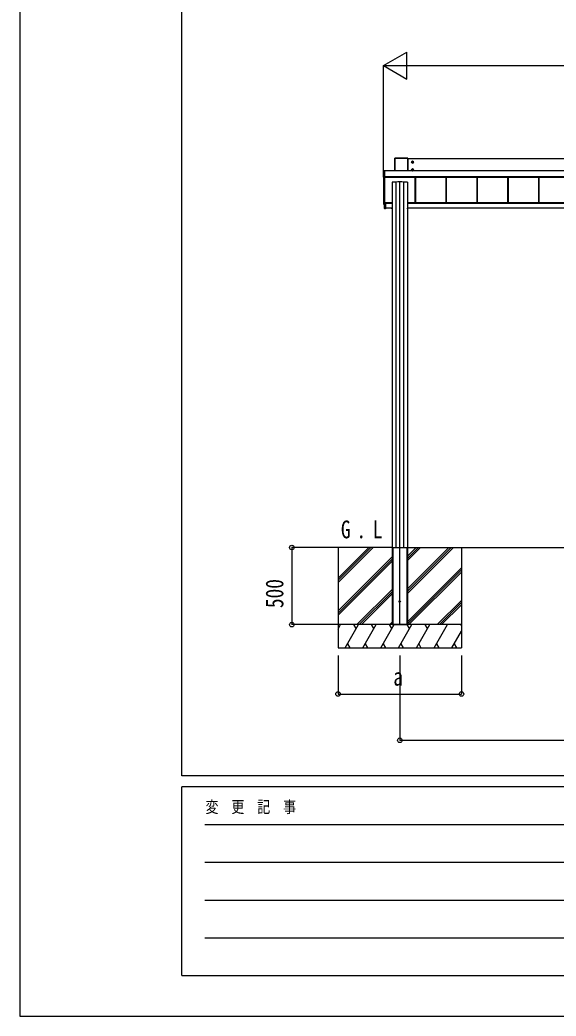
# Model space of a CAD drawing. Units: millimetres, scale not verified. Extents: x -14718 to 14718, y -10395 to 10395.
# Drawn here: x -14718 to -11242, y -10395 to -3935 of the extents above; entities that cross this region are included whole.
import ezdxf
from ezdxf.enums import TextEntityAlignment as Align

# ---------------------------------------------------------------- set-up
doc = ezdxf.new("R2010")
doc.units = ezdxf.units.MM
doc.header["$LTSCALE"] = 50
for name, color, linetype in [('0-2_USER1', 3, 'Continuous'), ('0-3_YKK_12', 2, 'Continuous'), ('0-4_YKK_A1', 4, 'Continuous'), ('0-5_YKK_D', 6, 'Continuous'), ('0-6_YKK_ZWAK', 7, 'Continuous')]:
    doc.layers.add(name, color=color, linetype=linetype)
doc.styles.add('ＭＳ ゴシック', font='')
doc.styles.get('ＭＳ ゴシック').set_extended_font_data('MS Gothic')

msp = doc.modelspace()

# ---------------------------------------------------------------- linework, layer by layer
at = {"layer": '0-3_YKK_12'}
msp.add_line((-12255.44, -7859), (-12255.44, -4983.3), dxfattribs=at)
at = {"layer": '0-4_YKK_A1'}
for p, q in [((-12288.44, -4831.65), (-12288.44, -4913.81)), ((-12288.1, -4831.79), (-12288.44, -4831.65)), ((-12288.1, -4913.81), (-12288.1, -4831.79)), ((-12202.93, -4831.15), (-12287.94, -4831.15)), ((-12287.94, -4831.15), (-12287.6, -4831.3)), ((-12287.6, -4831.3), (-12287.6, -4831.78)), ((-12287.6, -4831.78), (-12287.6, -4913.81)), ((-12203.27, -4831.78), (-12287.6, -4831.78)), ((-12203.27, -4831.3), (-12202.93, -4831.15)), ((-12203.27, -4913.81), (-12203.27, -4831.78)), ((-12202.44, -4831.65), (-12202.77, -4831.79)), ((-12202.77, -4831.79), (-12202.77, -4913.81)), ((-12202.44, -4913.81), (-12202.44, -4831.65)), ((-7708.44, -4835.37), (-12202.44, -4835.37)), ((-12179.69, -4857.11), (-12165.19, -4857.11)), ((-12179.69, -4907.08), (-12165.19, -4907.08)), ((-12174.72, -4856.35), (-12175.44, -4856.35)), ((-12174.72, -4906.32), (-12175.44, -4906.32)), ((-12172.44, -4864.36), (-12172.44, -4849.86)), ((-12172.44, -4914.33), (-12172.44, -4899.83)), ((-12170.16, -4857.87), (-12169.44, -4857.87)), ((-12170.16, -4907.84), (-12169.44, -4907.84)), ((-12361.94, -4955.01), (-12361.94, -4913.04)), ((-12361.47, -4913.23), (-12361.94, -4913.04)), ((-12361.94, -4955.01), (-12361.47, -4954.29)), ((-12361.47, -4954.29), (-12361.47, -4913.23)), ((-12361.44, -4912.54), (-12355.74, -4912.54)), ((-12361.44, -4912.54), (-12360.98, -4912.73)), ((-12360.98, -4954.79), (-12361.44, -4955.51)), ((-12355.74, -4955.51), (-12361.44, -4955.51)), ((-12360.98, -4913.22), (-12360.98, -4954.27)), ((-12353.94, -4913.22), (-12360.98, -4913.22)), ((-12360.44, -4955.51), (-12360.44, -5127.93)), ((-12355.74, -4912.57), (-12355.74, -4912.54)), ((-12355.74, -4955.51), (-12355.74, -4955.39)), ((-12355.44, -4955.35), (-12355.44, -5127.98)), ((-12353.94, -4912.58), (-12355.14, -4912.58)), ((-12355.14, -4912.58), (-12355.14, -4912.58)), ((-12353.94, -4912.58), (-12355.14, -4912.58)), ((-12355.14, -4955.34), (-12353.94, -4955.34)), ((-12355.14, -4955.34), (-12355.14, -4955.34)), ((-12355.14, -4955.34), (-12353.94, -4955.34)), ((-12353.94, -4912.73), (-12353.94, -4912.58)), ((-12353.94, -4912.58), (-12353.94, -4912.58)), ((-12353.94, -4912.73), (-12353.94, -4913.22)), ((-12353.94, -4913.22), (-12353.94, -4954.27)), ((-7662.94, -4913.81), (-12353.94, -4913.81)), ((-7662.94, -4914.29), (-12353.94, -4914.29)), ((-7662.94, -4953.27), (-12353.94, -4953.27)), ((-7662.94, -4953.78), (-12353.94, -4953.78)), ((-12353.94, -4953.92), (-7662.94, -4953.92)), ((-7662.94, -4953.92), (-12353.94, -4953.92)), ((-12353.94, -4954.27), (-12353.94, -4954.79)), ((-12353.94, -4954.79), (-12353.94, -4955.34)), ((-12353.94, -4955.34), (-12353.94, -4955.34)), ((-12156.94, -4953.92), (-12156.94, -5120.15)), ((-12156.54, -4953.92), (-12156.54, -5119.21)), ((-12153.94, -4953.92), (-12153.94, -5120.15)), ((-11956.94, -4953.92), (-11956.94, -5120.15)), ((-11954.34, -4953.92), (-11954.34, -5120.15)), ((-11953.94, -4953.92), (-11953.94, -5120.15)), ((-11756.94, -4953.92), (-11756.94, -5120.15)), ((-11754.34, -4953.92), (-11754.34, -5120.15)), ((-11753.94, -4953.92), (-11753.94, -5120.15)), ((-11556.94, -4953.92), (-11556.94, -5120.15)), ((-11554.34, -4953.92), (-11554.34, -5120.15)), ((-11553.94, -4953.92), (-11553.94, -5120.15)), ((-11356.94, -4953.92), (-11356.94, -5120.15)), ((-11354.34, -4953.92), (-11354.34, -5120.15)), ((-11353.94, -4953.92), (-11353.94, -5120.15)), ((-12305.44, -4987.86), (-12305.44, -7352.5)), ((-12280.25, -4986.12), (-12280.25, -7356.5)), ((-12230.62, -4986.12), (-12230.62, -7356.5)), ((-12205.44, -4987.86), (-12205.44, -7352.5)), ((-12361.44, -5087.91), (-12361.44, -5128.97)), ((-12360.97, -5087.41), (-12360.44, -5087.38)), ((-12361.44, -5129.21), (-12361.44, -5128.97)), ((-12360.97, -5129.47), (-12355.25, -5129.82)), ((-12360.97, -5129.47), (-12360.97, -5129.71)), ((-12360.97, -5129.71), (-12354.94, -5130.09)), ((-12360.97, -5129.71), (-12360.97, -5129.71)), ((-12360.97, -5129.71), (-12354.94, -5130.09)), ((-12359.94, -5128.48), (-12355.94, -5128.48)), ((-12355.25, -5129.86), (-12355.25, -5129.82)), ((-12351.94, -5119.76), (-12355.14, -5119.76)), ((-12354.94, -5121.71), (-12354.94, -5119.76)), ((-12354.94, -5125.3), (-12354.94, -5121.71)), ((-12354.65, -5121.71), (-12354.94, -5121.71)), ((-12354.94, -5158.38), (-12354.94, -5125.3)), ((-12354.65, -5125.3), (-12354.94, -5125.3)), ((-12354.94, -5158.38), (-12354.65, -5158.38)), ((-12354.65, -5119.76), (-12354.65, -5121.71)), ((-12354.65, -5125.3), (-12354.65, -5158.38)), ((-12354.65, -5158.38), (-12348.44, -5158.76)), ((-12348.44, -5159.06), (-12354.65, -5158.68)), ((-12354.64, -5125), (-12354.64, -5122.01)), ((-12354.64, -5125), (-12354.64, -5125)), ((-12348.44, -5125.28), (-12354.64, -5125.3)), ((-12354.63, -5125), (-12354.63, -5125)), ((-12354.15, -5122.21), (-12354.44, -5122.21)), ((-12354.15, -5124.8), (-12354.44, -5124.8)), ((-12354.15, -5122.21), (-12354.15, -5124.8)), ((-12354.15, -5124.8), (-12348.44, -5124.78)), ((-12353.44, -5120.5), (-12353.44, -5119.76)), ((-12353.44, -5120.5), (-12348.44, -5120.49)), ((-12305.44, -5120.15), (-12352.44, -5120.15)), ((-12352.44, -5120.15), (-12352.44, -5120.44)), ((-12352.44, -5120.44), (-12352.44, -5120.5)), ((-12351.94, -5120.15), (-12351.94, -5119.76)), ((-12348.44, -5124.78), (-12348.44, -5120.49)), ((-12305.44, -5122.15), (-12348.44, -5122.15)), ((-12348.44, -5124.78), (-12348.44, -5124.98)), ((-12305.44, -5125.02), (-12348.44, -5125.02)), ((-12348.44, -5125.28), (-12348.44, -5158.76)), ((-12306.28, -5156.5), (-12348.44, -5156.5)), ((-12348.44, -5158.76), (-12348.44, -5159.06)), ((-12306.44, -5158.68), (-12306.3, -5156.5)), ((-12306.28, -5156.5), (-12305.8, -5156.5)), ((-12305.94, -5159), (-12306.14, -5159)), ((-12305.8, -5156.5), (-12305.94, -5158.68)), ((-12305.44, -5159), (-12305.94, -5159)), ((-12305.44, -5156.5), (-12305.8, -5156.5)), ((-7705.44, -5120.15), (-12205.44, -5120.15)), ((-7705.44, -5122.15), (-12205.44, -5122.15)), ((-7705.44, -5125.02), (-12205.44, -5125.02)), ((-12205.07, -5156.5), (-12205.44, -5156.5)), ((-12205.44, -5158.68), (-12204.93, -5158.68)), ((-12204.93, -5159), (-12205.44, -5159)), ((-12205.07, -5156.5), (-12204.59, -5156.5)), ((-12204.93, -5158.68), (-12205.07, -5156.5)), ((-12204.93, -5159), (-12204.93, -5158.68)), ((-12204.73, -5159), (-12204.93, -5159)), ((-7705.44, -5156.5), (-12204.59, -5156.5)), ((-12204.57, -5156.5), (-12204.43, -5158.68)), ((-12305.44, -7356.5), (-12755.44, -7356.5)), ((-12655.44, -7356.5), (-12655.44, -8006.5)), ((-12655.44, -7583.13), (-12428.8, -7356.5)), ((-12655.44, -7554.85), (-12457.09, -7356.5)), ((-12655.44, -7568.99), (-12443, -7356.56)), ((-12305.44, -7352.5), (-12305.44, -7856.5)), ((-12305.44, -7356.5), (-12305.14, -7356.5)), ((-12305.44, -7356.5), (-12305.44, -7856.5)), ((-12305.14, -7356.5), (-12205.74, -7356.5)), ((-12302.94, -7356.5), (-12302.94, -7856.5)), ((-12301.44, -7356.5), (-12301.44, -7856.5)), ((-12209.44, -7356.5), (-12209.44, -7856.5)), ((-12207.94, -7356.5), (-12207.94, -7856.5)), ((-12205.44, -7352.5), (-12205.44, -7856.5)), ((-12205.44, -7356.5), (-12205.44, -7856.5)), ((-12205.44, -7356.5), (-2555.44, -7356.5)), ((-12205.44, -7441.5), (-12120.44, -7356.5)), ((-12205.44, -7427.36), (-12134.58, -7356.5)), ((-12205.44, -7413.22), (-12148.72, -7356.5)), ((-12205.44, -7653.63), (-11908.34, -7356.54)), ((-12205.44, -7639.49), (-11922.49, -7356.54)), ((-12205.44, -7625.35), (-11936.63, -7356.54)), ((-11855.44, -7356.5), (-11855.44, -8006.5)), ((-12655.44, -7766.98), (-12305.44, -7416.98)), ((-12655.44, -7781.12), (-12305.44, -7431.12)), ((-12655.44, -7795.26), (-12305.44, -7445.27)), ((-12205.44, -7837.48), (-11855.44, -7487.48)), ((-12205.44, -7851.62), (-11855.44, -7501.62)), ((-12196.18, -7856.5), (-11855.44, -7515.77)), ((-12532.83, -7856.5), (-12305.44, -7629.11)), ((-12518.68, -7856.5), (-12305.44, -7643.26)), ((-12504.54, -7856.5), (-12305.44, -7657.4)), ((-12012.33, -7856.5), (-11855.44, -7699.61)), ((-11998.18, -7856.5), (-11855.44, -7713.75)), ((-11984.04, -7856.5), (-11855.44, -7727.9)), ((-11855.44, -7856.5), (-12655.44, -7856.5)), ((-12655.44, -7885.44), (-12638.73, -7856.5)), ((-11855.44, -7856.5), (-12655.44, -7856.5)), ((-12653.73, -7882.48), (-12655.44, -7879.53)), ((-12609.86, -8006.5), (-12523.26, -7856.5)), ((-12538.26, -7882.48), (-12553.26, -7856.5)), ((-12494.39, -8006.5), (-12407.79, -7856.5)), ((-12422.79, -7882.48), (-12437.79, -7856.5)), ((-12378.92, -8006.5), (-12292.32, -7856.5)), ((-12307.32, -7882.49), (-12322.32, -7856.5)), ((-12320.69, -7856.5), (-12305.44, -7841.24)), ((-12305.44, -7856.5), (-12205.44, -7856.5)), ((-12263.45, -8006.5), (-12176.85, -7856.5)), ((-12191.85, -7882.48), (-12206.85, -7856.5)), ((-12147.98, -8006.5), (-12061.38, -7856.5)), ((-12076.38, -7882.48), (-12091.38, -7856.5)), ((-12032.51, -8006.5), (-11945.91, -7856.5)), ((-11855.44, -7865.17), (-11860.44, -7856.5)), ((-11917.04, -8006.5), (-11855.44, -7899.8)), ((-12655.44, -8006.5), (-11855.44, -8006.5)), ((-12594.86, -7980.52), (-12579.86, -8006.5)), ((-12479.39, -7980.52), (-12464.39, -8006.5)), ((-12363.92, -7980.52), (-12348.92, -8006.5)), ((-12248.45, -7980.52), (-12233.45, -8006.5)), ((-12132.98, -7980.52), (-12117.98, -8006.5)), ((-12017.51, -7980.52), (-12002.51, -8006.5)), ((-11902.04, -7980.52), (-11887.04, -8006.5))]:
    msp.add_line(p, q, dxfattribs=at)
for points in [[(-12287.6, -4831.3), (-12203.27, -4831.3), (-12203.27, -4831.78)], [(-12175.44, -4856.35), (-12175.44, -4857.87), (-12174.72, -4857.87)], [(-12175.44, -4906.32), (-12175.44, -4907.84), (-12174.72, -4907.84)], [(-12171.68, -4854.83), (-12171.68, -4854.11), (-12173.2, -4854.11), (-12173.2, -4854.83)], [(-12173.2, -4859.39), (-12173.2, -4860.11), (-12171.68, -4860.11), (-12171.68, -4859.39)], [(-12171.68, -4904.8), (-12171.68, -4904.08), (-12173.2, -4904.08), (-12173.2, -4904.8)], [(-12173.2, -4909.36), (-12173.2, -4910.08), (-12171.68, -4910.08), (-12171.68, -4909.36)], [(-12169.44, -4857.87), (-12169.44, -4856.35), (-12170.16, -4856.35)], [(-12169.44, -4907.84), (-12169.44, -4906.32), (-12170.16, -4906.32)], [(-12360.98, -4913.22), (-12360.98, -4912.73), (-12353.94, -4912.73)], [(-12353.94, -4954.79), (-12360.98, -4954.79), (-12360.98, -4954.27), (-12353.94, -4954.27)], [(-12355.63, -4912.59), (-12355.68, -4912.57), (-12355.74, -4912.57)], [(-12360.44, -5127.93), (-12360.44, -5128.5), (-12354.94, -5128.84)], [(-12354.63, -5125), (-12354.63, -5125), (-12354.64, -5125)], [(-12354.62, -5125), (-12348.44, -5124.98), (-12348.44, -5125.28)], [(-12354.44, -5124.81), (-12354.44, -5124.8), (-12354.44, -5122.21)], [(-12305.94, -5159), (-12305.94, -5158.68), (-12305.44, -5158.68)], [(-12305.14, -7356.5), (-12205.74, -7356.5), (-12205.44, -7356.5)]]:
    msp.add_lwpolyline(points, dxfattribs=at)
for points in [[(-12172.44, -4851.34), (-12177.44, -4854.23), (-12177.44, -4860), (-12172.44, -4862.89), (-12167.44, -4860), (-12167.44, -4854.23)], [(-12172.44, -4901.31), (-12177.44, -4904.19), (-12177.44, -4909.97), (-12172.44, -4912.86), (-12167.44, -4909.97), (-12167.44, -4904.19)]]:
    msp.add_lwpolyline(points, close=True, dxfattribs=at)
for centre, radius in [((-12172.44, -4857.11), 6.25), ((-12172.44, -4907.08), 6.25), ((-12172.44, -4857.11), 5), ((-12172.44, -4907.08), 5), ((-12255.44, -7706.5), 5)]:
    msp.add_circle(centre, radius, dxfattribs=at)
for centre, radius, start, end in [((-12287.6, -4831.8), 0.5, 90.15046, 179.81463), ((-12287.71, -4835.89), 4.12, 88.40447, 95.35624), ((-12203.27, -4831.8), 0.5, 0.18537, 89.84954), ((-12203.16, -4835.89), 4.12, 84.64376, 91.59553), ((-12172.44, -4857.11), 5.58, 153.74848, 206.25152), ((-12172.44, -4907.08), 5.58, 153.74848, 206.25152), ((-12172.44, -4857.11), 5.58, 93.74848, 146.25152), ((-12172.44, -4857.11), 5.58, 213.74848, 266.25152), ((-12172.44, -4907.08), 5.58, 93.74848, 146.25152), ((-12174.72, -4854.83), 1.52, 270, 0), ((-12174.72, -4859.39), 1.52, 0, 90), ((-12174.72, -4904.8), 1.52, 270, 0), ((-12174.72, -4909.36), 1.52, 0, 90), ((-12172.44, -4857.11), 5.58, 33.74848, 86.25152), ((-12172.44, -4857.11), 5.58, 273.74848, 326.25152), ((-12172.44, -4907.08), 5.58, 33.74848, 86.25152), ((-12170.16, -4854.83), 1.52, 180, 270), ((-12170.16, -4859.39), 1.52, 90, 180), ((-12170.16, -4904.8), 1.52, 180, 270), ((-12170.16, -4909.36), 1.52, 90, 180), ((-12172.44, -4857.11), 5.58, 333.74848, 26.25152), ((-12172.44, -4907.08), 5.58, 333.74848, 26.25152), ((-12360.97, -4913.23), 0.5, 90.15046, 179.81463), ((-12361.09, -4917.33), 4.12, 88.40447, 95.35624), ((-12361.09, -4958.39), 4.12, 88.40447, 95.35624), ((-12360.97, -4954.29), 0.502, 180.349, 269.68592), ((-12355.74, -4955.09), 0.301, 269.99262, 297.9043), ((-12355.55, -4910.84), 1.74, 265.66516, 269.50049), ((-12355.23, -4958.05), 2.71, 88.10375, 98.40666), ((-12172.44, -4907.08), 5.58, 213.74848, 266.25152), ((-12172.44, -4907.08), 5.58, 273.74848, 326.25152), ((-12360.94, -5087.91), 0.5, 93.48119, 179.98396), ((-12360.94, -5128.97), 0.5, 180.01604, 266.51881), ((-12360.94, -5129.21), 0.5, 180, 266.3803), ((-12360.94, -5129.21), 0.5, 180.01604, 266.51881), ((-12359.94, -5127.98), 0.5, 180.01746, 270.01745), ((-12355.94, -5127.98), 0.5, 269.98255, 359.98254), ((-12355.14, -5119.46), 0.3, 180.01748, 270.01745), ((-12355.24, -5129.52), 0.3, 266.48405, 359.9811), ((-12355.24, -5129.56), 0.3, 266.48405, 359.9811), ((-12354.64, -5121.71), 0.3, 180.01746, 270.01745), ((-12354.64, -5125.3), 0.3, 90.12237, 180), ((-12354.64, -5158.38), 0.3, 180, 266.5), ((-12353.31, -5121.78), 1.35, 177.08798, 189.90325), ((-12353.44, -5125.22), 1.22, 169.53624, 183.72385), ((-12353.42, -5158.53), 1.24, 173.06854, 186.93146), ((-12353.43, -5125.17), 1.21, 171.62247, 185.82998), ((-12353.39, -5125.22), 1.25, 169.72631, 183.54265), ((-12354.62, -5125.3), 0.3, 90.22184, 92.22662), ((-12354.62, -5125.14), 0.141, 90.0241, 94.22537), ((-12354.22, -5126.78), 1.98, 88.04873, 96.20074), ((-12306.14, -5158.7), 0.3, 176.5, 270), ((-12204.73, -5158.7), 0.3, 270, 3.5)]:
    msp.add_arc(centre, radius, start, end, dxfattribs=at)
for centre, major_axis, ratio, start_param, end_param in [((-12287.93, -4831.65), (0.382, -0.325), 0.996231, 2.2770247, 3.8440941), ((-12202.94, -4831.65), (0.382, 0.325), 0.996231, 5.5806839, 7.1477533), ((-12361.43, -4913.04), (0.382, -0.325), 0.996231, 2.2770247, 3.8440941), ((-12361.43, -4955.01), (0.382, 0.325), 0.996231, 2.4390913, 4.0061606), ((-12355.14, -4912.57), (0.6, 0), 0.026226, 3.1415927, 3.8726279), ((-12355.14, -4955.39), (0.6, 0), 0.096025, 1.5707963, 3.1415927), ((-12355.74, -4955.21), (0, 0.3), 0.998743, 3.1415927, 4.2299164), ((-12355.14, -4912.57), (0.6, 0), 0.026226, 3.8726279, 4.712389), ((-12255.44, -4987.86), (50, 0), 0.04, 6.2831853, 9.424778), ((-12354.65, -5129.89), (0.6, -0.037), 0.034769, 3.1437205, 4.2258199), ((-12354.65, -5122.21), (0.301, 0.4), 0.997782, 5.3593221, 6.9301184), ((-12354.65, -5124.8), (0.301, 0.4), 0.997782, 3.7885257, 3.8252324), ((-12354.64, -5122.21), (0.108, 0.169), 0.994155, 5.2849907, 6.855787), ((-12354.64, -5124.8), (-0.145, 0.15), 0.921201, 2.3686772, 3.9027669), ((-12354.64, -5124.8), (0.482, -0.007), 0.414889, 4.7553012, 6.2893908), ((-12354.14, -5124.8), (0.001, 0.2), 0.09157, 1.5714198, 1.6062613), ((-12305.94, -5158.7), (0.5, -0.018), 0.036539, 1.5736281, 3.1406975), ((-12204.93, -5158.7), (0.5, 0.018), 0.036539, 0.0008951, 1.5679645)]:
    msp.add_ellipse(centre, major_axis=major_axis, ratio=ratio, start_param=start_param, end_param=end_param, dxfattribs=at)
at = {"layer": '0-5_YKK_D'}
for p, q in [((-12360.44, -4231.15), (-12208.88, -4143.65)), ((-12208.88, -4318.65), (-12208.88, -4143.65)), ((-12360.44, -4954.51), (-12360.44, -4230.15)), ((-12360.44, -4231.15), (-12208.88, -4318.65)), ((-12360.44, -4231.15), (-12057.33, -4231.15)), ((-12185.44, -4231.15), (-3125.44, -4231.15)), ((-12756.44, -7356.5), (-12956.44, -7356.5)), ((-12955.44, -7356.5), (-12955.44, -7856.5)), ((-12656.44, -7856.5), (-12956.44, -7856.5)), ((-12655.44, -8056.5), (-12655.44, -8307.5)), ((-12255.44, -8056.5), (-12255.44, -8607.5)), ((-11855.44, -8056.5), (-11855.44, -8307.5)), ((-12655.44, -8306.5), (-11855.44, -8306.5)), ((-12255.44, -8606.5), (-7655.44, -8606.5))]:
    msp.add_line(p, q, dxfattribs=at)
for centre in [(-12955.44, -7356.5), (-12955.44, -7856.5), (-12655.44, -8306.5), (-11855.44, -8306.5), (-12255.44, -8606.5)]:
    msp.add_circle(centre, 14.88, dxfattribs=at)
at = {"layer": '0-6_YKK_ZWAK'}
for p, q in [((-13667.43, -8837.5), (-13667.43, 9712.5)), ((13632.57, -8837.5), (-13667.43, -8837.5)), ((-4567.43, -8907.5), (-13667.43, -8907.5)), ((-13667.43, -10132.5), (-13667.43, -8907.5)), ((-13518.68, -9152.5), (-4742.43, -9152.5)), ((-13518.68, -9397.5), (-4742.43, -9397.5)), ((-13518.68, -9642.5), (-4742.43, -9642.5)), ((-13518.68, -9887.5), (-4742.43, -9887.5)), ((-13667.43, -10132.5), (-4567.43, -10132.5))]:
    msp.add_line(p, q, dxfattribs=at)
msp.add_lwpolyline([(-14717.5, -10395), (14717.5, -10395), (14717.5, 10395), (-14717.5, 10395)], close=True, dxfattribs=at)

# ---------------------------------------------------------------- texts
at = {"layer": '0-2_USER1', "style": 'ＭＳ ゴシック', "width": 0.8}
for s, p in [('G', (-12637.44, -7331.19)), ('L', (-12430.57, -7331.19)), ('.', (-12536.64, -7331.19))]:
    msp.add_text(s, height=115.5, dxfattribs=at).set_placement(p, align=Align.BOTTOM_LEFT)
at = {"layer": '0-5_YKK_D', "style": 'ＭＳ ゴシック', "width": 0.8}
msp.add_text('500', height=115.5, rotation=90, dxfattribs=at).set_placement((-12975.44, -7749.3), align=Align.BOTTOM_LEFT)
msp.add_text('a', height=115.5, dxfattribs=at).set_placement((-12297.44, -8286.5), align=Align.BOTTOM_LEFT)
at = {"layer": '0-6_YKK_ZWAK', "style": 'ＭＳ ゴシック', "width": 0.8}
msp.add_text('変  更  記  事', height=76.98, dxfattribs=at).set_placement((-13514.59, -9100), align=Align.BOTTOM_LEFT)

doc.saveas('drawing.dxf')
